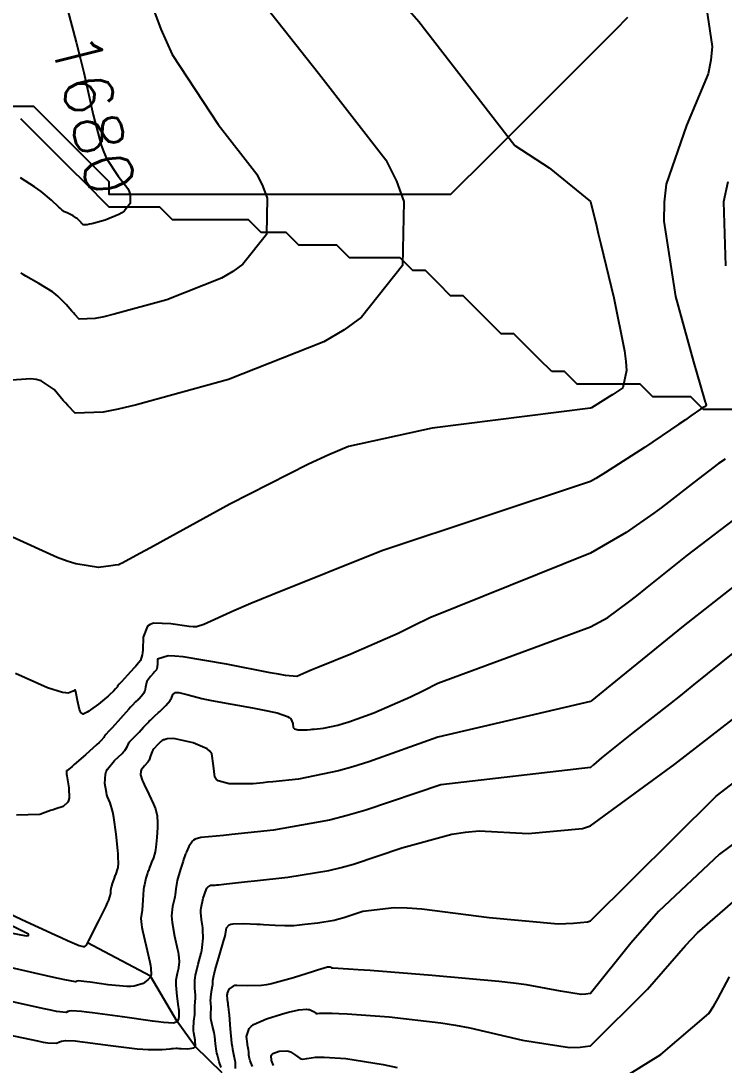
# Model space of a CAD drawing. Header units: metres. Extents: x 837475 to 838479, y 1189012 to 1191015.
# Drawn here: x 837955 to 838010.6, y 1190691.1 to 1190773.6 of the extents above; entities that cross this region are included whole.
import ezdxf

# ---------------------------------------------------------------- set-up
doc = ezdxf.new("R2010")
doc.units = ezdxf.units.M
doc.header["$LTSCALE"] = 0.3
for name, color, linetype in [('COTAS 10', 1, 'Continuous'), ('COTAS INT', 252, 'Continuous'), ('DRENAJE', 5, 'Continuous')]:
    doc.layers.add(name, color=color, linetype=linetype)
doc.styles.get("Standard").update_dxf_attribs({"font": 'simplex.shx'})

msp = doc.modelspace()

# ---------------------------------------------------------------- linework, layer by layer
at = {"layer": 'COTAS 10'}
for points in [[(837958.076, 1190776.738), (837959.338, 1190771.961), (837959.653, 1190770.71), (837959.935, 1190769.556), (837960.682, 1190766.201), (837961.309, 1190763.803), (837961.516, 1190763.254), (837961.737, 1190762.754), (837962.655, 1190761.363), (837963.417, 1190760.379), (837963.539, 1190760.137), (837963.623, 1190759.907), (837963.608, 1190759.183), (837963.143, 1190758.595), (837962.945, 1190758.45), (837962.715, 1190758.314), (837961.634, 1190757.887), (837960.589, 1190757.6), (837960.383, 1190757.552), (837960.212, 1190757.518), (837959.896, 1190757.506), (837959.807, 1190757.597), (837959.779, 1190757.627), (837959.75, 1190757.66), (837959.637, 1190757.797), (837959.48, 1190757.954), (837959.424, 1190757.998), (837959.363, 1190758.044), (837959.096, 1190758.213), (837958.838, 1190758.358), (837958.783, 1190758.388), (837958.734, 1190758.414), (837958.617, 1190758.469), (837958.541, 1190758.496), (837958.497, 1190758.512), (837958.412, 1190758.542), (837958.201, 1190758.7), (837958.099, 1190758.789), (837957.977, 1190758.897), (837957.381, 1190759.449), (837956.568, 1190760.132), (837956.311, 1190760.323), (837956.039, 1190760.514), (837954.939, 1190761.212)], [(838010.858, 1190760.912), (838010.521, 1190759.315), (838010.678, 1190754.261)], [(838010.664, 1190738.984), (838010.14, 1190738.631), (838008.197, 1190737.166), (838006.168, 1190735.575), (838005.59, 1190735.142), (838005.005, 1190734.712), (838002.833, 1190733.191), (838000, 1190731.559), (837987.312, 1190726.438), (837986.022, 1190725.798), (837984.81, 1190725.212), (837981.066, 1190723.559), (837978.437, 1190722.502), (837977.928, 1190722.292), (837977.512, 1190722.119), (837976.8, 1190721.792), (837975.888, 1190721.886), (837975.346, 1190721.978), (837974.68, 1190722.098), (837971.229, 1190722.771), (837967.797, 1190723.356), (837967.142, 1190723.421), (837966.616, 1190723.444), (837965.781, 1190723.176), (837965.767, 1190722.718), (837965.757, 1190722.62), (837965.745, 1190722.536), (837965.681, 1190722.338), (837965.561, 1190722.188), (837965.514, 1190722.133), (837965.461, 1190722.073), (837965.219, 1190721.808), (837964.987, 1190721.496), (837964.94, 1190721.407), (837964.901, 1190721.315), (837964.823, 1190720.972), (837964.759, 1190720.646), (837964.729, 1190720.565), (837964.693, 1190720.488), (837964.517, 1190720.246), (837964.314, 1190720.047), (837964.262, 1190719.997), (837964.211, 1190719.949), (837964.041, 1190719.796), (837963.759, 1190719.512), (837963.637, 1190719.381), (837963.497, 1190719.228), (837962.835, 1190718.489), (837962.183, 1190717.756), (837962.048, 1190717.607), (837961.934, 1190717.481), (837961.689, 1190717.221), (837961.594, 1190717.118), (837961.574, 1190717.091), (837961.557, 1190717.065), (837961.52, 1190716.976), (837961.288, 1190716.717), (837961.148, 1190716.584), (837960.976, 1190716.423), (837960.083, 1190715.621), (837959.187, 1190714.835), (837959.013, 1190714.685), (837958.872, 1190714.564), (837958.63, 1190714.37), (837958.602, 1190714.358), (837958.595, 1190714.352), (837958.588, 1190714.344), (837958.567, 1190714.304), (837958.584, 1190714.074), (837958.601, 1190713.945), (837958.624, 1190713.789), (837958.75, 1190712.992), (837958.781, 1190712.172), (837958.744, 1190712.002), (837958.686, 1190711.856), (837958.313, 1190711.533), (837957.723, 1190711.337), (837957.529, 1190711.272), (837957.323, 1190711.201), (837956.466, 1190710.904), (837954.624, 1190710.833)], [(837970.801, 1190690.882), (837970.66, 1190691.335), (837970.508, 1190691.875), (837970.474, 1190692.029), (837970.445, 1190692.185), (837970.37, 1190692.767), (837970.302, 1190693.343), (837970.277, 1190693.496), (837970.249, 1190693.646), (837970.123, 1190694.163), (837970.015, 1190694.628), (837969.999, 1190694.745), (837969.988, 1190694.856), (837969.995, 1190695.218), (837970.022, 1190695.53), (837970.023, 1190695.61), (837970.021, 1190695.688), (837969.99, 1190695.947), (837969.97, 1190696.241), (837969.975, 1190696.34), (837969.984, 1190696.448), (837970.053, 1190696.901), (837970.127, 1190697.339), (837970.139, 1190697.437), (837970.148, 1190697.525), (837970.149, 1190697.758), (837970.215, 1190698.167), (837970.265, 1190698.366), (837970.328, 1190698.602), (837970.671, 1190699.762), (837971.02, 1190700.949), (837971.087, 1190701.201), (837971.141, 1190701.42), (837971.232, 1190701.936), (837971.446, 1190702.17), (837971.579, 1190702.212), (837971.743, 1190702.243), (837972.599, 1190702.273), (837973.625, 1190702.233), (837973.896, 1190702.22), (837974.161, 1190702.207), (837975.072, 1190702.155), (837975.829, 1190702.117), (837975.997, 1190702.113), (837976.148, 1190702.112), (837976.544, 1190702.13), (837977.007, 1190702.183), (837977.199, 1190702.204), (837977.42, 1190702.227), (837978.451, 1190702.334), (837979.734, 1190702.55), (837980.113, 1190702.642), (837980.504, 1190702.749), (837982.003, 1190703.249), (837984.491, 1190703.534), (837985.505, 1190703.503), (837986.659, 1190703.426), (837992.003, 1190702.752), (837997.453, 1190702.26), (837998.674, 1190702.297), (837999.77, 1190702.409), (838000, 1190702.49), (838009.951, 1190712.336), (838017.423, 1190718.091)]]:
    msp.add_lwpolyline(points, dxfattribs=at)
at = {"layer": 'COTAS INT'}
for points in [[(837978.138, 1190783.104), (837986.432, 1190773.571), (837994.014, 1190763.776), (837996.741, 1190762.002), (838000, 1190759.35), (838000.086, 1190759.023), (838000.448, 1190757.556), (838000.623, 1190756.836), (838000.83, 1190755.979), (838001.846, 1190751.75), (838002.701, 1190747.544), (838002.806, 1190746.701), (838002.854, 1190745.999), (838002.554, 1190744.625), (838001.767, 1190744.102), (838001.508, 1190743.936), (838001.231, 1190743.761), (838000.084, 1190743.05), (838000, 1190743.005), (837987.478, 1190741.425), (837980.885, 1190739.989), (837979.316, 1190739.323), (837977.702, 1190738.592), (837971.492, 1190735.425), (837966.226, 1190732.531), (837965.208, 1190731.973), (837964.38, 1190731.521), (837962.976, 1190730.768), (837962.844, 1190730.714), (837962.818, 1190730.702), (837962.796, 1190730.692), (837962.753, 1190730.669), (837962.739, 1190730.656), (837962.732, 1190730.649), (837962.721, 1190730.639), (837962.708, 1190730.631), (837962.7, 1190730.629), (837962.684, 1190730.628), (837962.43, 1190730.599), (837962.276, 1190730.58), (837962.086, 1190730.556), (837961.097, 1190730.429), (837959.311, 1190730.701), (837958.619, 1190730.928), (837957.841, 1190731.221), (837954.316, 1190732.828)], [(837972.519, 1190777.096), (837978.506, 1190769.502), (837983.815, 1190762.644), (837984.669, 1190760.952), (837985.255, 1190759.349), (837985.146, 1190754.305), (837981.91, 1190750.206), (837980.524, 1190749.199), (837978.927, 1190748.247), (837971.39, 1190745.272), (837964.105, 1190743.274), (837962.666, 1190742.938), (837961.478, 1190742.697), (837959.274, 1190742.613), (837958.67, 1190743.226), (837958.49, 1190743.424), (837958.304, 1190743.634), (837957.588, 1190744.497), (837956.563, 1190745.178), (837956.182, 1190745.275), (837955.76, 1190745.331), (837953.886, 1190745.198)], [(838009.075, 1190775.357), (838009.63, 1190771.612), (838009.527, 1190770.536), (838009.311, 1190769.443), (838007.604, 1190765.357), (838005.989, 1190760.731), (838005.832, 1190759.298), (838005.8, 1190757.799), (838006.736, 1190751.835), (838008.162, 1190746.666), (838008.439, 1190745.668), (838008.666, 1190744.858), (838009.063, 1190743.497), (838009.118, 1190743.379), (838009.13, 1190743.353), (838009.14, 1190743.329), (838009.162, 1190743.264), (838009.149, 1190743.215), (838009.136, 1190743.201), (838009.119, 1190743.187), (838009.028, 1190743.133), (838008.909, 1190743.067), (838008.875, 1190743.046), (838008.841, 1190743.023), (838008.714, 1190742.927), (838007.954, 1190742.399), (838007.521, 1190742.104), (838006.991, 1190741.743), (838004.274, 1190739.904), (838001.185, 1190737.917), (838000.422, 1190737.464), (838000, 1190737.224), (837983.516, 1190731.742), (837974.845, 1190728.253), (837973.163, 1190727.562), (837971.794, 1190726.989), (837969.444, 1190725.91), (837968.853, 1190725.734), (837968.592, 1190725.731), (837968.288, 1190725.747), (837966.837, 1190725.967), (837965.448, 1190726.015), (837965.183, 1190725.922), (837964.971, 1190725.783), (837964.635, 1190724.899), (837964.603, 1190723.898), (837964.582, 1190723.686), (837964.555, 1190723.502), (837964.416, 1190723.07), (837964.155, 1190722.742), (837964.052, 1190722.622), (837963.936, 1190722.491), (837963.407, 1190721.913), (837962.912, 1190721.377), (837962.817, 1190721.273), (837962.741, 1190721.187), (837962.618, 1190721.034), (837962.613, 1190721.007), (837962.611, 1190721.001), (837962.608, 1190720.994), (837962.593, 1190720.974), (837962.576, 1190720.958), (837962.568, 1190720.95), (837962.554, 1190720.937), (837962.505, 1190720.885), (837962.478, 1190720.855), (837962.446, 1190720.82), (837962.285, 1190720.638), (837961.983, 1190720.348), (837961.862, 1190720.244), (837961.726, 1190720.129), (837961.098, 1190719.628), (837960.467, 1190719.16), (837960.329, 1190719.066), (837960.206, 1190718.988), (837959.895, 1190718.832), (837959.7, 1190718.965), (837959.651, 1190719.068), (837959.604, 1190719.2), (837959.454, 1190719.917), (837959.317, 1190720.579), (837959.28, 1190720.677), (837959.242, 1190720.738), (837959.106, 1190720.649), (837958.711, 1190720.487), (837958.511, 1190720.503), (837958.27, 1190720.544), (837957.071, 1190720.909), (837954.537, 1190722.038)], [(837965.216, 1190775.157), (837966.04, 1190772.968), (837966.922, 1190770.977), (837970.581, 1190765.432), (837973.616, 1190761.512), (837974.104, 1190760.544), (837974.439, 1190759.628), (837974.377, 1190756.744), (837972.526, 1190754.401), (837971.734, 1190753.825), (837970.821, 1190753.281), (837966.512, 1190751.579), (837962.347, 1190750.437), (837961.524, 1190750.245), (837960.845, 1190750.107), (837959.585, 1190750.059), (837959.229, 1190750.423), (837959.12, 1190750.544), (837959.005, 1190750.675), (837958.553, 1190751.222), (837957.928, 1190751.845), (837957.705, 1190752.023), (837957.46, 1190752.204), (837956.396, 1190752.88), (837955.37, 1190753.457), (837955.149, 1190753.577), (837954.956, 1190753.678)], [(837952.484, 1190703.811), (837955.047, 1190702.604), (837957.676, 1190701.377), (837958.211, 1190701.132), (837958.661, 1190700.928), (837959.586, 1190700.533), (837959.902, 1190700.458), (837959.968, 1190700.456), (837960.024, 1190700.462), (837960.149, 1190700.551), (837960.339, 1190700.934), (837960.436, 1190701.126), (837960.554, 1190701.354), (837961.139, 1190702.487), (837961.716, 1190703.656), (837961.828, 1190703.906), (837961.919, 1190704.126), (837962.074, 1190704.656), (837962.094, 1190704.931), (837962.1, 1190704.99), (837962.106, 1190705.041), (837962.129, 1190705.163), (837962.176, 1190705.301), (837962.197, 1190705.362), (837962.222, 1190705.433), (837962.339, 1190705.773), (837962.463, 1190706.123), (837962.491, 1190706.202), (837962.517, 1190706.271), (837962.589, 1190706.455), (837962.638, 1190706.618), (837962.649, 1190706.675), (837962.659, 1190706.737), (837962.686, 1190707.006), (837962.671, 1190707.547), (837962.654, 1190707.782), (837962.631, 1190708.054), (837962.502, 1190709.341), (837962.327, 1190710.648), (837962.275, 1190710.933), (837962.221, 1190711.184), (837962.016, 1190711.81), (837961.821, 1190712.291), (837961.774, 1190712.451), (837961.73, 1190712.621), (837961.598, 1190713.332), (837961.65, 1190714.089), (837961.723, 1190714.289), (837961.82, 1190714.484), (837962.382, 1190715.154), (837962.976, 1190715.713), (837963.094, 1190715.838), (837963.191, 1190715.951), (837963.373, 1190716.254), (837963.471, 1190716.487), (837963.515, 1190716.556), (837963.567, 1190716.627), (837963.817, 1190716.897), (837964.13, 1190717.206), (837964.221, 1190717.3), (837964.314, 1190717.399), (837964.668, 1190717.787), (837965.023, 1190718.173), (837965.117, 1190718.269), (837965.209, 1190718.361), (837965.528, 1190718.654), (837965.855, 1190718.948), (837965.952, 1190719.039), (837966.052, 1190719.135), (837966.44, 1190719.518), (837966.772, 1190719.902), (837966.837, 1190719.998), (837966.89, 1190720.09), (837966.987, 1190720.386), (837967.185, 1190720.544), (837967.302, 1190720.55), (837967.447, 1190720.538), (837968.194, 1190720.359), (837969.286, 1190720.07), (837969.648, 1190719.989), (837970.036, 1190719.908), (837971.651, 1190719.613), (837973.286, 1190719.326), (837973.686, 1190719.25), (837974.063, 1190719.175), (837975.233, 1190718.918), (837976.043, 1190718.641), (837976.193, 1190718.555), (837976.311, 1190718.463), (837976.466, 1190718.098), (837976.5, 1190717.779), (837976.541, 1190717.718), (837976.596, 1190717.668), (837976.905, 1190717.586), (837977.253, 1190717.583), (837977.332, 1190717.584), (837977.403, 1190717.584), (837977.594, 1190717.592), (837977.878, 1190717.618), (837978.007, 1190717.63), (837978.158, 1190717.645), (837978.887, 1190717.719), (837980.028, 1190717.957), (837980.439, 1190718.076), (837980.891, 1190718.217), (837982.868, 1190718.917), (837985.768, 1190720.191), (837986.802, 1190720.694), (837987.936, 1190721.263), (838000, 1190725.725), (838001.391, 1190726.478), (838003.018, 1190727.681), (838003.659, 1190728.18), (838004.382, 1190728.75), (838007.68, 1190731.406), (838011.333, 1190734.189)], [(838012.226, 1190729.624), (838007.328, 1190725.78), (838002.839, 1190722.126), (838001.975, 1190721.423), (838001.275, 1190720.854), (838000.115, 1190719.912), (838000.03, 1190719.843), (838000.008, 1190719.825), (838000, 1190719.818), (837987.944, 1190716.999), (837982.468, 1190715.061), (837981.215, 1190714.669), (837980.077, 1190714.341), (837976.917, 1190713.683), (837974.898, 1190713.478), (837974.48, 1190713.437), (837974.122, 1190713.402), (837973.335, 1190713.33), (837972.806, 1190713.309), (837972.61, 1190713.307), (837972.392, 1190713.306), (837971.428, 1190713.314), (837970.57, 1190713.541), (837970.419, 1190713.679), (837970.306, 1190713.848), (837970.212, 1190714.731), (837970.056, 1190715.677), (837969.903, 1190715.888), (837969.703, 1190716.076), (837968.587, 1190716.568), (837967.404, 1190716.827), (837967.162, 1190716.868), (837966.957, 1190716.895), (837966.527, 1190716.884), (837966.37, 1190716.81), (837966.337, 1190716.797), (837966.309, 1190716.789), (837966.245, 1190716.788), (837966.151, 1190716.742), (837966.104, 1190716.706), (837966.047, 1190716.659), (837965.765, 1190716.403), (837965.474, 1190716.072), (837965.411, 1190715.978), (837965.357, 1190715.883), (837965.225, 1190715.532), (837965.105, 1190715.195), (837965.057, 1190715.108), (837965.002, 1190715.025), (837964.753, 1190714.749), (837964.529, 1190714.482), (837964.49, 1190714.404), (837964.461, 1190714.324), (837964.44, 1190714.022), (837964.566, 1190713.599), (837964.63, 1190713.443), (837964.706, 1190713.27), (837965.086, 1190712.508), (837965.466, 1190711.714), (837965.543, 1190711.522), (837965.608, 1190711.342), (837965.739, 1190710.794), (837965.768, 1190710.244), (837965.769, 1190710.063), (837965.766, 1190709.871), (837965.727, 1190709.073), (837965.647, 1190708.294), (837965.618, 1190708.113), (837965.586, 1190707.947), (837965.445, 1190707.473), (837965.3, 1190707.126), (837965.266, 1190707.04), (837965.234, 1190706.959), (837965.139, 1190706.702), (837965.047, 1190706.435), (837965.018, 1190706.347), (837964.986, 1190706.253), (837964.856, 1190705.863), (837964.731, 1190705.335), (837964.702, 1190705.154), (837964.676, 1190704.957), (837964.604, 1190704.12), (837964.549, 1190703.327), (837964.534, 1190703.158), (837964.518, 1190703.011), (837964.464, 1190702.661), (837964.493, 1190702.201), (837964.53, 1190701.984), (837964.58, 1190701.728), (837964.866, 1190700.48), (837965.155, 1190699.224), (837965.206, 1190698.964), (837965.245, 1190698.741), (837965.281, 1190698.249), (837965.156, 1190697.989), (837965.093, 1190697.912), (837965.018, 1190697.833), (837964.642, 1190697.529), (837963.939, 1190697.32), (837963.656, 1190697.302), (837963.336, 1190697.3), (837961.863, 1190697.434), (837960.456, 1190697.628), (837960.177, 1190697.664), (837959.946, 1190697.692), (837959.514, 1190697.731), (837959.406, 1190697.713), (837959.38, 1190697.706), (837959.356, 1190697.699), (837959.282, 1190697.663), (837958.454, 1190697.813), (837957.955, 1190697.922), (837957.338, 1190698.061), (837954.134, 1190698.807)], [(838011.531, 1190723.863), (838008.023, 1190721.029), (838007.124, 1190720.312), (838006.258, 1190719.625), (838003.393, 1190717.386), (838000.882, 1190715.366), (838000.238, 1190714.817), (838000, 1190714.608), (837988.166, 1190713.248), (837982.248, 1190711.226), (837980.778, 1190710.805), (837979.381, 1190710.445), (837974.946, 1190709.646), (837971.659, 1190709.313), (837970.986, 1190709.245), (837970.415, 1190709.189), (837969.21, 1190709.077), (837968.737, 1190708.943), (837968.628, 1190708.873), (837968.528, 1190708.788), (837968.245, 1190708.361), (837968.062, 1190707.932), (837968.026, 1190707.846), (837967.996, 1190707.774), (837967.938, 1190707.631), (837967.838, 1190707.331), (837967.796, 1190707.204), (837967.583, 1190706.563), (837967.368, 1190705.848), (837967.325, 1190705.675), (837967.289, 1190705.512), (837967.218, 1190705.012), (837967.164, 1190704.539), (837967.139, 1190704.392), (837967.11, 1190704.239), (837966.967, 1190703.631), (837966.888, 1190702.872), (837966.898, 1190702.623), (837966.922, 1190702.358), (837967.127, 1190701.263), (837967.363, 1190700.231), (837967.408, 1190700.005), (837967.443, 1190699.806), (837967.494, 1190699.306), (837967.462, 1190698.957), (837967.444, 1190698.854), (837967.422, 1190698.747), (837967.314, 1190698.335), (837967.233, 1190697.795), (837967.229, 1190697.608), (837967.233, 1190697.403), (837967.312, 1190696.528), (837967.416, 1190695.725), (837967.435, 1190695.567), (837967.449, 1190695.436), (837967.466, 1190695.195), (837967.457, 1190695.14), (837967.456, 1190695.127), (837967.456, 1190695.115), (837967.458, 1190695.079), (837967.457, 1190695.01), (837967.454, 1190694.976), (837967.449, 1190694.936), (837967.425, 1190694.74), (837967.345, 1190694.545), (837967.306, 1190694.505), (837967.26, 1190694.471), (837967.034, 1190694.402), (837966.25, 1190694.458), (837965.852, 1190694.504), (837965.375, 1190694.563), (837963.002, 1190694.886), (837960.635, 1190695.211), (837960.163, 1190695.271), (837959.769, 1190695.318), (837959.01, 1190695.379), (837958.79, 1190695.344), (837958.737, 1190695.33), (837958.688, 1190695.314), (837958.538, 1190695.241), (837957.776, 1190695.328), (837957.342, 1190695.413), (837956.81, 1190695.525), (837954.082, 1190696.147)], [(837954.029, 1190693.487), (837956.282, 1190692.988), (837956.729, 1190692.904), (837957.099, 1190692.844), (837957.793, 1190692.819), (837958.02, 1190692.929), (837958.095, 1190692.953), (837958.175, 1190692.974), (837958.506, 1190693.027), (837959.273, 1190692.988), (837959.627, 1190692.951), (837960.043, 1190692.903), (837962.056, 1190692.635), (837964.152, 1190692.376), (837964.62, 1190692.334), (837965.039, 1190692.304), (837966.144, 1190692.305), (837966.785, 1190692.372), (837966.912, 1190692.385), (837967.017, 1190692.395), (837967.211, 1190692.411), (837967.28, 1190692.409), (837967.318, 1190692.408), (837967.469, 1190692.4), (837967.551, 1190692.395), (837967.652, 1190692.389), (837968.165, 1190692.358), (837968.639, 1190692.44), (837968.715, 1190692.505), (837968.768, 1190692.588), (837968.757, 1190693.041), (837968.64, 1190693.621), (837968.625, 1190693.785), (837968.617, 1190693.95), (837968.652, 1190694.556), (837968.714, 1190695.076), (837968.724, 1190695.187), (837968.73, 1190695.284), (837968.724, 1190695.513), (837968.713, 1190695.678), (837968.716, 1190695.734), (837968.721, 1190695.794), (837968.759, 1190696.048), (837968.788, 1190696.387), (837968.787, 1190696.502), (837968.782, 1190696.625), (837968.731, 1190697.143), (837968.724, 1190697.785), (837968.747, 1190697.987), (837968.781, 1190698.198), (837968.993, 1190699.049), (837969.223, 1190699.923), (837969.269, 1190700.15), (837969.306, 1190700.37), (837969.376, 1190701.111), (837969.367, 1190701.765), (837969.356, 1190701.93), (837969.34, 1190702.088), (837969.251, 1190702.603), (837969.201, 1190703.144), (837969.21, 1190703.319), (837969.229, 1190703.504), (837969.383, 1190704.267), (837969.609, 1190704.934), (837969.675, 1190705.06), (837969.741, 1190705.16), (837969.991, 1190705.31), (837970.337, 1190705.315), (837970.465, 1190705.324), (837970.605, 1190705.336), (837971.227, 1190705.406), (837972.402, 1190705.542), (837972.891, 1190705.595), (837973.451, 1190705.654), (837976.067, 1190705.926), (837979.324, 1190706.473), (837980.288, 1190706.708), (837981.279, 1190706.977), (837985.085, 1190708.249), (837989.041, 1190709.34), (837990.127, 1190709.497), (837991.209, 1190709.59), (837995.085, 1190709.398), (837999.388, 1190709.785), (838000, 1190709.992), (838006.672, 1190714.861), (838011.241, 1190718.396)], [(838017.271, 1190713.004), (838010.214, 1190707.769), (838005.392, 1190703.219), (838003.192, 1190700.729), (838000, 1190696.738), (837999.987, 1190696.732), (837999.645, 1190696.684), (837999.27, 1190696.673), (837997.636, 1190696.933), (837994.954, 1190697.425), (837993.918, 1190697.56), (837992.754, 1190697.695), (837987.489, 1190698.174), (837982.577, 1190698.552), (837981.636, 1190698.622), (837980.875, 1190698.677), (837979.64, 1190698.751), (837979.588, 1190698.742), (837979.574, 1190698.745), (837979.559, 1190698.75), (837979.507, 1190698.789), (837979.43, 1190698.826), (837979.399, 1190698.83), (837979.364, 1190698.832), (837979.207, 1190698.818), (837978.684, 1190698.671), (837978.419, 1190698.589), (837978.102, 1190698.489), (837976.525, 1190697.982), (837974.797, 1190697.506), (837974.385, 1190697.426), (837974.002, 1190697.368), (837972.858, 1190697.349), (837972.055, 1190697.387), (837971.888, 1190697.366), (837971.743, 1190697.331), (837971.418, 1190697.091), (837971.291, 1190696.771), (837971.272, 1190696.685), (837971.259, 1190696.6), (837971.272, 1190696.303), (837971.318, 1190696.063), (837971.326, 1190696.014), (837971.332, 1190695.972), (837971.339, 1190695.881), (837971.338, 1190695.833), (837971.339, 1190695.819), (837971.341, 1190695.804), (837971.355, 1190695.743), (837971.392, 1190695.429), (837971.409, 1190695.253), (837971.428, 1190695.04), (837971.521, 1190693.95), (837971.632, 1190692.808), (837971.663, 1190692.561), (837971.694, 1190692.344), (837971.807, 1190691.812), (837971.892, 1190691.456), (837971.906, 1190691.349), (837971.915, 1190691.239), (837971.913, 1190690.815)], [(837973.272, 1190690.98), (837973.092, 1190691.418), (837973.059, 1190691.518), (837973.033, 1190691.609), (837973, 1190691.861), (837973.001, 1190692.043), (837972.997, 1190692.09), (837972.991, 1190692.136), (837972.954, 1190692.29), (837972.904, 1190692.539), (837972.889, 1190692.646), (837972.875, 1190692.768), (837972.82, 1190693.345), (837973.026, 1190693.976), (837973.177, 1190694.132), (837973.367, 1190694.281), (837974.392, 1190694.751), (837975.566, 1190695.112), (837975.851, 1190695.191), (837976.119, 1190695.261), (837976.94, 1190695.439), (837977.548, 1190695.495), (837977.681, 1190695.488), (837977.8, 1190695.471), (837978.1, 1190695.329), (837978.301, 1190695.18), (837978.356, 1190695.16), (837978.412, 1190695.149), (837978.612, 1190695.182), (837979.572, 1190695.194), (837980.107, 1190695.169), (837980.757, 1190695.131), (837984.078, 1190694.893), (837988.181, 1190694.417), (837989.325, 1190694.23), (837990.472, 1190694.018), (837994.644, 1190693.051), (837998.346, 1190692.462), (837999.196, 1190692.488), (837999.971, 1190692.595), (838000, 1190692.609), (838004.524, 1190697.08), (838007.507, 1190700.549), (838008.479, 1190701.53), (838013.067, 1190705.504)], [(837953.029, 1190701.741), (837955.385, 1190701.301), (837955.573, 1190701.33), (837955.56, 1190701.424), (837953.836, 1190702.309)], [(838000, 1190688.48), (838005.566, 1190691.925), (838009.376, 1190695.167), (838009.749, 1190695.757), (838010.086, 1190696.315), (838010.991, 1190698.053)], [(837974.952, 1190691.056), (837974.789, 1190691.452), (837974.754, 1190691.842), (837974.805, 1190691.926), (837974.883, 1190692), (837975.385, 1190692.181), (837975.995, 1190692.203), (837976.142, 1190692.176), (837976.279, 1190692.135), (837976.692, 1190691.868), (837977.042, 1190691.61), (837977.139, 1190691.575), (837977.235, 1190691.555), (837977.584, 1190691.614), (837978.269, 1190691.711), (837978.577, 1190691.716), (837978.937, 1190691.711), (837980.667, 1190691.613), (837983.608, 1190691.14), (837984.732, 1190690.899)]]:
    msp.add_lwpolyline(points, dxfattribs=at)
at = {"layer": 'DRENAJE'}
for p, q in [((837965.219, 1190698.119), (837960.244, 1190700.742)), ((837967.326, 1190694.525), (837965.219, 1190698.119)), ((837968.742, 1190692.546), (837967.326, 1190694.525)), ((837970.874, 1190690.466), (837968.742, 1190692.546))]:
    msp.add_line(p, q, dxfattribs=at)
for points in [[(838002.946, 1190773.892, 0), (838001.946, 1190772.892, 0), (838000.946, 1190771.892, 0), (837999.947, 1190770.893, 0), (837998.947, 1190769.893, 0), (837997.947, 1190768.893, 0), (837996.948, 1190767.894, 0), (837995.948, 1190766.894, 0), (837994.948, 1190765.894, 0), (837993.949, 1190764.895, 0), (837992.949, 1190763.895, 0), (837991.949, 1190762.895, 0), (837990.95, 1190761.896, 0), (837989.95, 1190760.896, 0), (837988.95, 1190759.896, 0), (837961.96, 1190759.896, 0), (837961.96, 1190760.896, 0), (837959.96, 1190762.895, 0), (837958.961, 1190763.895, 0), (837957.961, 1190764.895, 0), (837956.961, 1190765.894, 0), (837955.962, 1190766.894, 0)], [(837949.964, 1190769.893, 0), (837950.963, 1190768.893, 0), (837951.963, 1190767.894, 0), (837952.963, 1190766.894, 0), (837953.962, 1190766.894, 0), (837955.962, 1190766.894, 0)], [(837996.948, 1190745.901, 0), (837995.948, 1190746.901, 0), (837994.948, 1190747.9, 0), (837993.949, 1190748.9, 0), (837992.949, 1190748.9, 0), (837991.949, 1190749.9, 0), (837990.95, 1190750.899, 0), (837989.95, 1190751.899, 0), (837988.95, 1190751.899, 0), (837987.951, 1190752.899, 0), (837986.951, 1190753.898, 0), (837985.951, 1190753.898, 0), (837984.952, 1190754.898, 0), (837980.953, 1190754.898, 0), (837979.953, 1190755.898, 0), (837976.954, 1190755.898, 0), (837975.955, 1190756.897, 0), (837973.956, 1190756.897, 0), (837972.956, 1190757.897, 0), (837966.958, 1190757.897, 0), (837965.958, 1190758.897, 0), (837961.96, 1190758.897, 0), (837959.96, 1190760.896, 0), (837958.961, 1190761.896, 0), (837957.961, 1190762.895, 0), (837956.961, 1190763.895, 0), (837955.962, 1190764.895, 0), (837954.962, 1190765.894, 0)], [(838036.934, 1190739.903, 0), (838035.935, 1190740.903, 0), (838034.935, 1190741.902, 0), (838033.935, 1190742.902, 0), (838008.944, 1190742.902, 0), (838007.944, 1190743.902, 0), (838004.945, 1190743.902, 0), (838003.945, 1190744.901, 0), (837998.947, 1190744.901, 0), (837997.947, 1190745.901, 0), (837996.948, 1190745.901, 0)]]:
    msp.add_polyline3d(points, dxfattribs=at)

# ---------------------------------------------------------------- texts
at = {"layer": 'COTAS 10', "insert": (837957.271, 1190772.153), "char_height": 3.8, "attachment_point": 7, "rotation": 284.1441}
msp.add_mtext('1680', dxfattribs=at)

doc.saveas('drawing.dxf')
